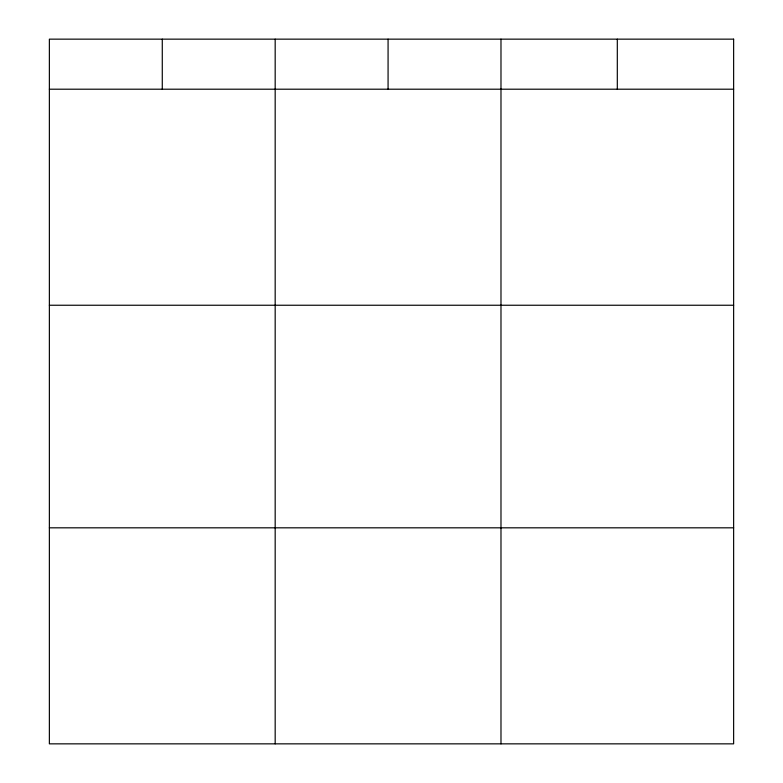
<?xml version="1.0" encoding="UTF-8"?>
<svg xmlns="http://www.w3.org/2000/svg" width="783" height="783" viewBox="0 0 783 783"><rect width="100%" height="100%" fill="white"/><g stroke="black" fill="none" stroke-linecap="round" stroke-linejoin="round"><path stroke-width="1.17" d="M49.368 89.203L733.632 89.203M49.368 305.243L733.632 305.243M49.368 527.82L733.632 527.82M617.307 39.15L617.307 89.203M500.983 39.15L500.983 743.85M388.074 39.15L388.074 89.203M275.176 39.15L275.176 743.85M162.277 39.15L162.277 89.203M733.632 39.15L49.368 39.15L49.368 743.85L733.632 743.85L733.632 39.15"/></g></svg>
